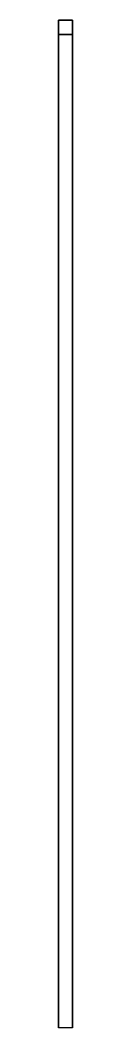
# Model space of a CAD drawing. Extents: x 0 to 5, y -350 to 5.
import ezdxf

# ---------------------------------------------------------------- set-up
doc = ezdxf.new("R2010")
doc.units = 0
doc.header["$MEASUREMENT"] = 0
doc.layers.add('ACESSORIO', color=253, linetype='Continuous')

msp = doc.modelspace()

# ---------------------------------------------------------------- linework, layer by layer
at = {"layer": 'ACESSORIO'}
for points in [[(0, 5, 5), (5, 5, 5), (5, -350, 5), (0, -350, 5)], [(0, 5, -355), (5, 5, -355), (5, 5, 5), (0, 5, 5)], [(0, 5, -355), (0, 0, -355), (0, 0, 5), (0, 5, 5)], [(5, 5, -355), (5, 0, -355), (5, 0, 5), (5, 5, 5)], [(0, 0), (5, 0), (5, -350), (0, -350)], [(0, 0, 5), (0, 0), (0, -350), (0, -350, 5)], [(0, 0, -355), (5, 0, -355), (5, 0), (0, 0)], [(5, 0, 5), (5, 0), (5, -350), (5, -350, 5)]]:
    msp.add_3dface(points, dxfattribs=at)

doc.saveas('drawing.dxf')
